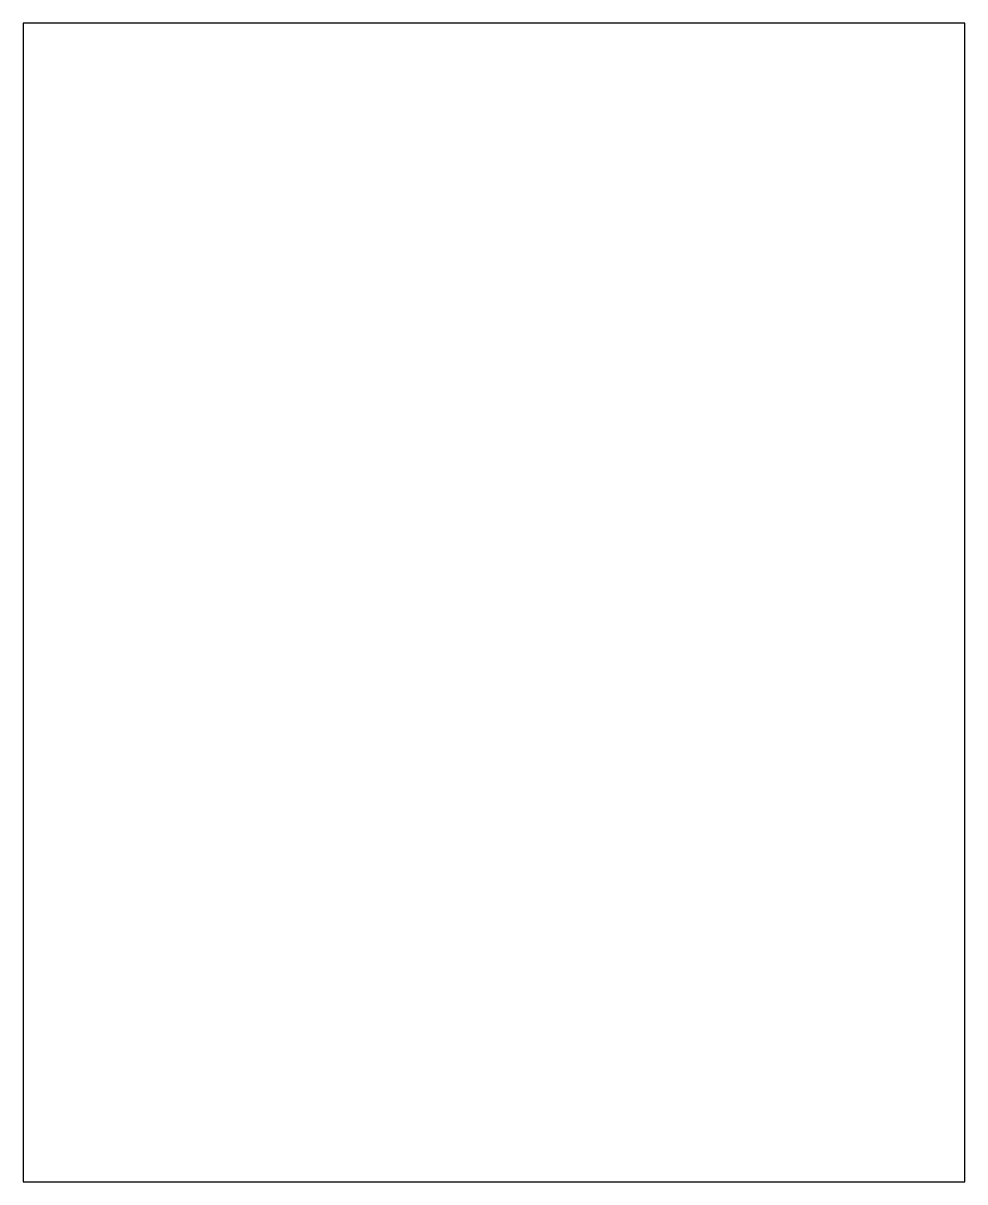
# Model space of a CAD drawing. Header units: inches. Extents: x 0 to 19.5, y 0 to 24.
import ezdxf

# ---------------------------------------------------------------- set-up
doc = ezdxf.new("R2010")
doc.units = ezdxf.units.IN

msp = doc.modelspace()

# ---------------------------------------------------------------- linework, layer by layer
at = {"layer": 'PROFILE'}
for p, q in [((19.5, 24), (0, 24)), ((0, 24), (0, 0)), ((19.5, 0), (19.5, 24)), ((0, 0), (19.5, 0))]:
    msp.add_line(p, q, dxfattribs=at)

doc.saveas('drawing.dxf')
